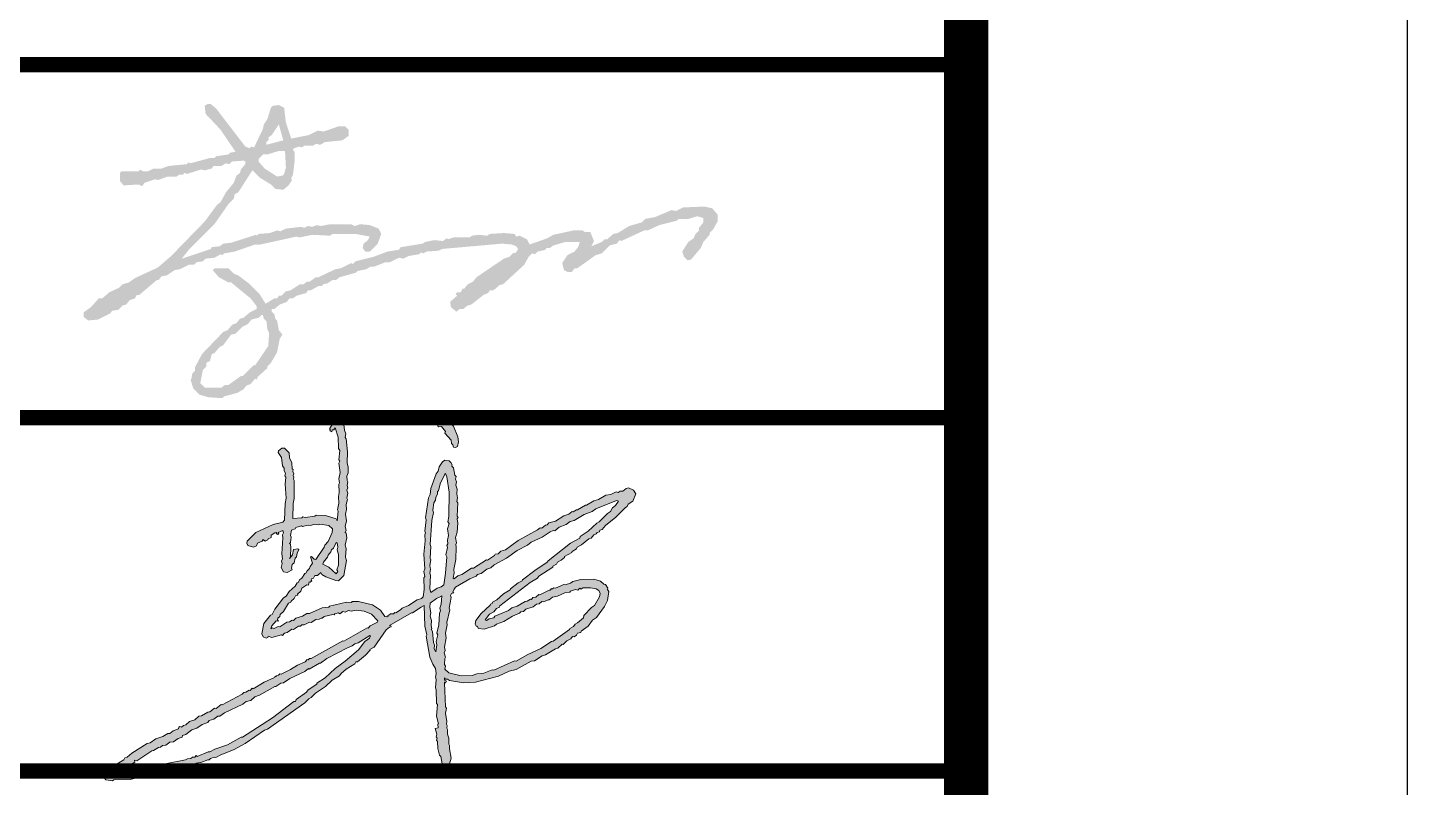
# Model space of a CAD drawing. Extents: x 1188826 to 1909461, y 608442 to 1651179.
# Drawn here: x 1319457 to 1321020, y 713150 to 714011 of the extents above; entities that cross this region are included whole.
import ezdxf

# ---------------------------------------------------------------- set-up
doc = ezdxf.new("R2010")
doc.units = 0
doc.header["$LTSCALE"] = 1000
doc.header["$MEASUREMENT"] = 0
doc.layers.add('图框', color=140, linetype='Continuous')
doc.layers.add('签名', color=7, linetype='Continuous', lineweight=18)

# ---------------------------------------------------------------- blocks, each defined once
blk = doc.blocks.new('tq123')
at = {"layer": '签名'}
h = blk.add_hatch(color=2, dxfattribs=at)
h.dxf.hatch_style = 1
h.paths.add_polyline_path([(-1585.3, 9818.7), (-1585.3, 9824.7), (-1579.3, 9830.7), (-1581.3, 9834.7), (-1573.3, 9840.7), (-1557.3, 9864.7), (-1547.3, 9828.7)], flags=16)
h.paths.add_polyline_path([(-1603.3, 9780.7), (-1603.3, 9786.7), (-1593.3, 9796.7), (-1583.3, 9796.7), (-1557.3, 9804.7), (-1543.3, 9804.7), (-1541.3, 9766.7), (-1545.3, 9752.7), (-1549.3, 9748.7), (-1561.3, 9746.7), (-1589.3, 9764.7)], flags=16)
h.paths.add_polyline_path([(-1735.3, 9278.7), (-1729.3, 9308.7), (-1721.3, 9316.7), (-1721.3, 9324.7), (-1713.3, 9328.7), (-1709.3, 9344.7), (-1703.3, 9346.7), (-1691.3, 9360.7), (-1683.3, 9364.7), (-1665.3, 9388.7), (-1655.3, 9390.7), (-1639.3, 9406.7), (-1627.3, 9412.7), (-1619.3, 9422.7), (-1603.3, 9426.7), (-1597.3, 9432.7), (-1593.3, 9432.7), (-1591.3, 9424.7), (-1585.3, 9418.7), (-1583.3, 9400.7), (-1579.3, 9392.7), (-1581.3, 9362.7), (-1611.3, 9318.7), (-1615.3, 9318.7), (-1639.3, 9294.7), (-1643.3, 9294.7), (-1671.3, 9274.7), (-1679.3, 9274.7), (-1687.3, 9268.7), (-1725.3, 9268.7)], flags=16)
h.paths.add_polyline_path([(-1755.3, 9288.7), (-1757.3, 9286.7), (-1751.3, 9266.7), (-1737.3, 9252.7), (-1717.3, 9246.7), (-1685.3, 9244.7), (-1681.3, 9248.7), (-1651.3, 9256.7), (-1637.3, 9264.7), (-1631.3, 9272.7), (-1621.3, 9276.7), (-1611.3, 9288.7), (-1607.3, 9286.7), (-1605.3, 9292.7), (-1583.3, 9312.7), (-1583.3, 9316.7), (-1575.3, 9324.7), (-1561.3, 9348.7), (-1555.3, 9378.7), (-1549.3, 9388.7), (-1557.3, 9398.7), (-1561.3, 9420.7), (-1565.3, 9424.7), (-1567.3, 9434.7), (-1573.3, 9440.7), (-1573.3, 9446.7), (-1567.3, 9446.7), (-1555.3, 9456.7), (-1539.3, 9462.7), (-1533.3, 9470.7), (-1525.3, 9470.7), (-1517.3, 9476.7), (-1495.3, 9482.7), (-1491.3, 9488.7), (-1485.3, 9488.7), (-1467.3, 9498.7), (-1459.3, 9498.7), (-1457.3, 9502.7), (-1447.3, 9504.7), (-1435.3, 9512.7), (-1427.3, 9512.7), (-1419.3, 9518.7), (-1383.3, 9528.7), (-1379.3, 9532.7), (-1359.3, 9536.7), (-1349.3, 9542.7), (-1341.3, 9542.7), (-1315.3, 9552.7), (-1305.3, 9552.7), (-1285.3, 9562.7), (-1275.3, 9560.7), (-1263.3, 9566.7), (-1239.3, 9570.7), (-1235.3, 9574.7), (-1229.3, 9572.7), (-1223.3, 9576.7), (-1195.3, 9578.7), (-1187.3, 9582.7), (-1051.3, 9594.7), (-1029.3, 9592.7), (-1019.3, 9588.7), (-1015.3, 9582.7), (-1019.3, 9574.7), (-1027.3, 9572.7), (-1035.3, 9564.7), (-1047.3, 9560.7), (-1109.3, 9518.7), (-1117.3, 9508.7), (-1129.3, 9502.7), (-1137.3, 9492.7), (-1141.3, 9492.7), (-1145.3, 9484.7), (-1153.3, 9484.7), (-1157.3, 9480.7), (-1153.3, 9476.7), (-1169.3, 9462.7), (-1167.3, 9450.7), (-1155.3, 9440.7), (-1147.3, 9446.7), (-1139.3, 9446.7), (-1129.3, 9454.7), (-1121.3, 9456.7), (-1093.3, 9478.7), (-1083.3, 9482.7), (-1079.3, 9488.7), (-1071.3, 9488.7), (-1057.3, 9500.7), (-1049.3, 9502.7), (-1001.3, 9546.7), (-991.3, 9564.7), (-983.3, 9572.7), (-977.3, 9570.7), (-971.3, 9576.7), (-953.3, 9580.7), (-951.3, 9584.7), (-943.3, 9584.7), (-935.3, 9590.7), (-907.3, 9598.7), (-875.3, 9598.7), (-879.3, 9586.7), (-887.3, 9576.7), (-903.3, 9568.7), (-915.3, 9550.7), (-911.3, 9534.7), (-903.3, 9530.7), (-893.3, 9530.7), (-887.3, 9538.7), (-881.3, 9538.7), (-839.3, 9568.7), (-825.3, 9572.7), (-807.3, 9590.7), (-791.3, 9594.7), (-785.3, 9602.7), (-781.3, 9600.7), (-729.3, 9624.7), (-721.3, 9624.7), (-695.3, 9636.7), (-655.3, 9646.7), (-651.3, 9650.7), (-629.3, 9650.7), (-609.3, 9656.7), (-595.3, 9652.7), (-595.3, 9642.7), (-605.3, 9630.7), (-605.3, 9624.7), (-613.3, 9616.7), (-617.3, 9606.7), (-629.3, 9598.7), (-643.3, 9576.7), (-639.3, 9564.7), (-631.3, 9556.7), (-623.3, 9558.7), (-601.3, 9584.7), (-595.3, 9598.7), (-581.3, 9614.7), (-581.3, 9618.7), (-573.3, 9626.7), (-563.3, 9644.7), (-563.3, 9660.7), (-575.3, 9674.7), (-593.3, 9678.7), (-641.3, 9676.7), (-657.3, 9668.7), (-667.3, 9670.7), (-705.3, 9654.7), (-727.3, 9650.7), (-735.3, 9642.7), (-763.3, 9634.7), (-789.3, 9618.7), (-799.3, 9616.7), (-813.3, 9604.7), (-819.3, 9604.7), (-825.3, 9598.7), (-849.3, 9588.7), (-843.3, 9600.7), (-851.3, 9620.7), (-863.3, 9620.7), (-869.3, 9624.7), (-889.3, 9624.7), (-935.3, 9614.7), (-949.3, 9606.7), (-989.3, 9592.7), (-995.3, 9604.7), (-1011.3, 9612.7), (-1019.3, 9610.7), (-1023.3, 9616.7), (-1047.3, 9618.7), (-1079.3, 9616.7), (-1085.3, 9612.7), (-1105.3, 9614.7), (-1119.3, 9612.7), (-1125.3, 9608.7), (-1161.3, 9608.7), (-1173.3, 9604.7), (-1177.3, 9606.7), (-1185.3, 9600.7), (-1205.3, 9602.7), (-1225.3, 9598.7), (-1231.3, 9594.7), (-1281.3, 9586.7), (-1285.3, 9580.7), (-1311.3, 9576.7), (-1343.3, 9564.7), (-1383.3, 9554.7), (-1389.3, 9548.7), (-1393.3, 9550.7), (-1417.3, 9538.7), (-1429.3, 9536.7), (-1467.3, 9518.7), (-1473.3, 9518.7), (-1487.3, 9508.7), (-1493.3, 9508.7), (-1501.3, 9502.7), (-1509.3, 9502.7), (-1531.3, 9488.7), (-1541.3, 9486.7), (-1551.3, 9476.7), (-1557.3, 9476.7), (-1561.3, 9470.7), (-1567.3, 9470.7), (-1587.3, 9458.7), (-1601.3, 9480.7), (-1625.3, 9504.7), (-1649.3, 9522.7), (-1659.3, 9526.7), (-1671.3, 9538.7), (-1703.3, 9538.7), (-1707.3, 9534.7), (-1693.3, 9518.7), (-1671.3, 9506.7), (-1665.3, 9506.7), (-1621.3, 9470.7), (-1607.3, 9452.7), (-1607.3, 9446.7), (-1623.3, 9438.7), (-1637.3, 9426.7), (-1645.3, 9424.7), (-1653.3, 9414.7), (-1663.3, 9410.7), (-1673.3, 9398.7), (-1683.3, 9394.7), (-1731.3, 9344.7), (-1747.3, 9314.7), (-1747.3, 9306.7), (-1753.3, 9300.7)])
h.paths.add_polyline_path([(-1997.3, 9440.7), (-1999.3, 9438.7), (-1999.3, 9428.7), (-1989.3, 9420.7), (-1967.3, 9422.7), (-1939.3, 9436.7), (-1935.3, 9442.7), (-1921.3, 9444.7), (-1911.3, 9454.7), (-1903.3, 9456.7), (-1895.3, 9466.7), (-1883.3, 9470.7), (-1879.3, 9478.7), (-1873.3, 9478.7), (-1833.3, 9512.7), (-1829.3, 9512.7), (-1823.3, 9520.7), (-1811.3, 9522.7), (-1793.3, 9534.7), (-1781.3, 9536.7), (-1761.3, 9546.7), (-1749.3, 9546.7), (-1743.3, 9552.7), (-1729.3, 9554.7), (-1723.3, 9560.7), (-1703.3, 9562.7), (-1689.3, 9570.7), (-1685.3, 9568.7), (-1681.3, 9572.7), (-1657.3, 9576.7), (-1611.3, 9592.7), (-1599.3, 9592.7), (-1517.3, 9610.7), (-1511.3, 9608.7), (-1481.3, 9614.7), (-1441.3, 9612.7), (-1435.3, 9616.7), (-1383.3, 9616.7), (-1351.3, 9610.7), (-1355.3, 9602.7), (-1365.3, 9594.7), (-1367.3, 9584.7), (-1361.3, 9576.7), (-1351.3, 9576.7), (-1333.3, 9594.7), (-1325.3, 9616.7), (-1331.3, 9628.7), (-1351.3, 9636.7), (-1373.3, 9638.7), (-1385.3, 9634.7), (-1393.3, 9638.7), (-1441.3, 9638.7), (-1461.3, 9634.7), (-1471.3, 9636.7), (-1481.3, 9632.7), (-1491.3, 9634.7), (-1499.3, 9630.7), (-1507.3, 9632.7), (-1541.3, 9628.7), (-1553.3, 9622.7), (-1561.3, 9624.7), (-1577.3, 9618.7), (-1603.3, 9616.7), (-1607.3, 9612.7), (-1609.3, 9614.7), (-1665.3, 9596.7), (-1683.3, 9594.7), (-1691.3, 9588.7), (-1709.3, 9586.7), (-1711.3, 9582.7), (-1777.3, 9560.7), (-1761.3, 9580.7), (-1703.3, 9638.7), (-1671.3, 9684.7), (-1659.3, 9696.7), (-1657.3, 9706.7), (-1649.3, 9710.7), (-1617.3, 9760.7), (-1601.3, 9744.7), (-1575.3, 9728.7), (-1565.3, 9718.7), (-1547.3, 9716.7), (-1535.3, 9726.7), (-1527.3, 9738.7), (-1529.3, 9742.7), (-1525.3, 9750.7), (-1521.3, 9782.7), (-1521.3, 9802.7), (-1525.3, 9806.7), (-1523.3, 9810.7), (-1511.3, 9814.7), (-1505.3, 9812.7), (-1499.3, 9816.7), (-1479.3, 9816.7), (-1473.3, 9820.7), (-1463.3, 9818.7), (-1453.3, 9824.7), (-1413.3, 9828.7), (-1399.3, 9838.7), (-1399.3, 9852.7), (-1407.3, 9860.7), (-1421.3, 9860.7), (-1455.3, 9848.7), (-1469.3, 9850.7), (-1489.3, 9840.7), (-1529.3, 9832.7), (-1541.3, 9868.7), (-1545.3, 9902.7), (-1557.3, 9908.7), (-1571.3, 9906.7), (-1575.3, 9902.7), (-1583.3, 9876.7), (-1591.3, 9864.7), (-1593.3, 9854.7), (-1613.3, 9812.7), (-1619.3, 9814.7), (-1623.3, 9810.7), (-1633.3, 9814.7), (-1699.3, 9900.7), (-1711.3, 9910.7), (-1719.3, 9910.7), (-1725.3, 9906.7), (-1723.3, 9888.7), (-1689.3, 9852.7), (-1655.3, 9802.7), (-1667.3, 9800.7), (-1671.3, 9796.7), (-1699.3, 9792.7), (-1703.3, 9788.7), (-1713.3, 9788.7), (-1757.3, 9776.7), (-1763.3, 9778.7), (-1765.3, 9774.7), (-1807.3, 9770.7), (-1823.3, 9764.7), (-1841.3, 9764.7), (-1853.3, 9758.7), (-1865.3, 9758.7), (-1871.3, 9762.7), (-1875.3, 9758.7), (-1913.3, 9758.7), (-1917.3, 9754.7), (-1917.3, 9736.7), (-1909.3, 9726.7), (-1875.3, 9728.7), (-1867.3, 9724.7), (-1861.3, 9732.7), (-1837.3, 9740.7), (-1831.3, 9738.7), (-1809.3, 9746.7), (-1789.3, 9746.7), (-1783.3, 9750.7), (-1775.3, 9750.7), (-1771.3, 9754.7), (-1765.3, 9752.7), (-1733.3, 9762.7), (-1725.3, 9760.7), (-1709.3, 9764.7), (-1705.3, 9770.7), (-1687.3, 9770.7), (-1677.3, 9776.7), (-1669.3, 9774.7), (-1663.3, 9780.7), (-1637.3, 9782.7), (-1633.3, 9780.7), (-1633.3, 9774.7), (-1643.3, 9762.7), (-1645.3, 9754.7), (-1653.3, 9748.7), (-1659.3, 9732.7), (-1677.3, 9710.7), (-1689.3, 9688.7), (-1697.3, 9682.7), (-1725.3, 9644.7), (-1801.3, 9566.7), (-1831.3, 9540.7), (-1883.3, 9516.7), (-1897.3, 9506.7), (-1911.3, 9502.7), (-1919.3, 9494.7), (-1941.3, 9484.7), (-1957.3, 9470.7), (-1965.3, 9470.7), (-1983.3, 9450.7)])
h = blk.add_hatch(color=2, dxfattribs=at)
h.paths.add_polyline_path([(-1407.1, 8940.2), (-1404.7, 8945.8), (-1406.8, 8953.6), (-1404.1, 8966.5), (-1405.9, 8981.6), (-1403.8, 8992.1), (-1405.1, 9003.5), (-1401.5, 9015), (-1403.4, 9017.8), (-1401, 9029.6), (-1403.3, 9036.2), (-1400.9, 9041.8), (-1402.3, 9047), (-1400.6, 9055.2), (-1402.5, 9058), (-1402.9, 9067.9), (-1400.1, 9075.9), (-1400, 9088.1), (-1402.8, 9098.5), (-1401.5, 9122.8), (-1405.1, 9152.9), (-1407, 9155.7), (-1405.3, 9164), (-1408.5, 9172), (-1410.8, 9190.8), (-1413.6, 9195.1), (-1419.5, 9196.3), (-1420.4, 9197.7), (-1425.1, 9198.6), (-1429.6, 9194.7), (-1430.8, 9188.8), (-1434.8, 9187.2), (-1442.2, 9175.2), (-1440.3, 9172.4), (-1442, 9170.3), (-1437.5, 9168.1), (-1436.5, 9172.8), (-1432.8, 9173.3), (-1429.5, 9177.5), (-1422.7, 9156.5), (-1421.9, 9130.6), (-1419.1, 9126.4), (-1421.1, 9104.7), (-1419.2, 9101.9), (-1421.4, 9097.4), (-1418.4, 9076), (-1421.3, 9061.9), (-1419.5, 9052.9), (-1421.4, 9049.7), (-1420.3, 9031.1), (-1422.2, 9021.7), (-1421.6, 9006.8), (-1424.7, 8991.5), (-1422.8, 8988.7), (-1424.8, 8967.1), (-1427.6, 8971.3), (-1451.8, 8978.7), (-1472.6, 8979.3), (-1475.4, 8977.4), (-1498, 8974.7), (-1502.7, 8975.7), (-1505.5, 8973.8), (-1525.5, 8971.8), (-1524.7, 9005.9), (-1522.3, 9017.7), (-1522.5, 9058.2), (-1524.4, 9061), (-1523.4, 9065.7), (-1525.1, 9069.7), (-1523.2, 9073), (-1525.7, 9078.4), (-1524.8, 9083.1), (-1526.9, 9084.8), (-1527.7, 9098.4), (-1532.9, 9109.3), (-1534.2, 9120.6), (-1544.3, 9131.2), (-1550.4, 9131.2), (-1557.7, 9125.4), (-1558.5, 9121.9), (-1551, 9110.5), (-1548.7, 9091.7), (-1545, 9086), (-1545, 9079.9), (-1542.5, 9074.5), (-1543.7, 9068.6), (-1541.8, 9065.8), (-1542.6, 9050), (-1540.6, 9017.8), (-1543, 9006), (-1544.6, 8968.4), (-1547.9, 8964.1), (-1569.8, 8958.8), (-1609.2, 8940), (-1629.1, 8920.8), (-1630.1, 8916.1), (-1627.5, 8910.6), (-1614.8, 8906.8), (-1608, 8910.3), (-1605.6, 8915.9), (-1594.7, 8921.1), (-1592.8, 8924.4), (-1588.6, 8921), (-1582, 8923.4), (-1581.5, 8925.7), (-1574.7, 8929.2), (-1574.9, 8934.1), (-1566.4, 8939.8), (-1561.5, 8940), (-1563.1, 8937.9), (-1559.8, 8936), (-1557, 8937.8), (-1558.9, 8940.7), (-1548.3, 8944.6), (-1546.9, 8939.4), (-1549, 8935), (-1547.9, 8928.6), (-1550.4, 8892.4), (-1549, 8881.1), (-1551.4, 8875.4), (-1550, 8870.2), (-1552, 8860.8), (-1546.6, 8851.2), (-1538.4, 8849.5), (-1527.3, 8855.8), (-1528.9, 8859.8), (-1527.2, 8868), (-1522.7, 8872), (-1520.6, 8882.6), (-1517.5, 8885.6), (-1515.8, 8893.9), (-1511.8, 8901.6), (-1513.9, 8903.3), (-1524, 8901.7), (-1526.4, 8889.9), (-1533, 8881.5), (-1530.9, 8885.9), (-1530.3, 8906.6), (-1531.2, 8914.2), (-1533.3, 8915.8), (-1530.5, 8917.7), (-1529.3, 8929.7), (-1530.9, 8933.7), (-1528.5, 8945.5), (-1520.5, 8948.7), (-1518.6, 8952), (-1505.6, 8955.5), (-1503.5, 8953.8), (-1490.5, 8957.3), (-1484.7, 8956.1), (-1479.2, 8958.6), (-1467.2, 8957.4), (-1464.4, 8959.3), (-1444.2, 8956.3), (-1436, 8948.5), (-1436.5, 8940.1), (-1445.5, 8919.9), (-1453.3, 8911.7), (-1454.3, 8907), (-1473.5, 8879.1), (-1477, 8879.8), (-1483.1, 8885.9), (-1485.7, 8885.2), (-1481.3, 8870.9), (-1486.5, 8863.3), (-1487.5, 8858.6), (-1493.4, 8853.7), (-1495.8, 8848.1), (-1498.4, 8847.4), (-1505.5, 8836.6), (-1509.7, 8833.8), (-1513.5, 8827.2), (-1516.1, 8826.5), (-1520.2, 8818.8), (-1533.6, 8806.9), (-1540.8, 8796.1), (-1546.4, 8792.3), (-1566.3, 8767), (-1572.5, 8754.8), (-1576.5, 8753.2), (-1591.4, 8734.2), (-1596.2, 8710.7), (-1592.7, 8703.8), (-1585.9, 8701.2), (-1581.9, 8702.8), (-1581.4, 8705.2), (-1573.5, 8702.3), (-1551.3, 8708.8), (-1549.2, 8707.2), (-1544.5, 8712.3), (-1538.1, 8713.5), (-1527.9, 8721.2), (-1524.4, 8720.4), (-1513.1, 8727.9), (-1508.1, 8728.1), (-1505.1, 8731.2), (-1500.1, 8731.4), (-1487.9, 8737.4), (-1484.3, 8736.7), (-1473.2, 8743), (-1465.7, 8743.9), (-1461.4, 8746.7), (-1459.1, 8746.3), (-1454.6, 8750.2), (-1435.3, 8754.8), (-1431.8, 8754.1), (-1430.1, 8756.2), (-1422.3, 8758.3), (-1419, 8756.4), (-1412, 8761.1), (-1407.3, 8760.1), (-1399.2, 8763.4), (-1393.4, 8762.2), (-1381.8, 8764.7), (-1363.9, 8762.3), (-1347, 8755.1), (-1333, 8740), (-1333.5, 8737.6), (-1350, 8728.8), (-1354.7, 8723.6), (-1357.1, 8724.1), (-1409.7, 8694.5), (-1412, 8695), (-1484, 8654.6), (-1487.5, 8655.3), (-1490.6, 8652.3), (-1493, 8652.7), (-1497.7, 8647.6), (-1515.2, 8640.1), (-1530.7, 8629.9), (-1552.4, 8619.6), (-1554.8, 8620.1), (-1557.9, 8617.1), (-1563, 8615.7), (-1563.5, 8613.3), (-1565.6, 8615), (-1567.5, 8611.7), (-1590.4, 8601.7), (-1615.7, 8586), (-1617.8, 8587.7), (-1622.5, 8582.5), (-1624.9, 8583), (-1631.9, 8578.4), (-1636.9, 8578.1), (-1640.2, 8573.9), (-1685.5, 8550.1), (-1687.9, 8550.6), (-1699.4, 8542), (-1703, 8542.7), (-1713.4, 8533.8), (-1718.3, 8533.6), (-1732.2, 8525.4), (-1738.6, 8524.3), (-1747.6, 8516.3), (-1759.4, 8512.6), (-1768.3, 8504.6), (-1773.5, 8503.3), (-1778, 8499.3), (-1781.3, 8501.2), (-1784.1, 8499.3), (-1784.9, 8495.8), (-1796.9, 8490.9), (-1804.2, 8485.1), (-1809.1, 8484.8), (-1820.2, 8478.5), (-1836, 8473.2), (-1849, 8463.6), (-1855.4, 8462.5), (-1890.6, 8440.3), (-1901, 8431.4), (-1906.1, 8430), (-1908.3, 8425.6), (-1923.6, 8416.4), (-1927.4, 8416), (-1931.2, 8409.4), (-1933.5, 8409.9), (-1937.3, 8403.3), (-1951.7, 8392.8), (-1953.4, 8384.6), (-1949.5, 8380.1), (-1933.9, 8378.1), (-1931.1, 8380), (-1894.1, 8381), (-1870.8, 8387.2), (-1856, 8387.9), (-1841.4, 8393.5), (-1836.7, 8392.5), (-1805.8, 8399.6), (-1794.7, 8399.8), (-1786.5, 8404.2), (-1766, 8408.6), (-1744.5, 8417.7), (-1734.4, 8419.3), (-1718.4, 8425.8), (-1714.8, 8425.1), (-1711.8, 8428.1), (-1703.7, 8431.4), (-1700.2, 8430.7), (-1689.1, 8437), (-1659.9, 8448.1), (-1633.7, 8462.3), (-1589.5, 8492.5), (-1582.9, 8494.8), (-1498.4, 8554.6), (-1489.2, 8563.8), (-1483.7, 8566.3), (-1474.3, 8576.6), (-1451.6, 8591.6), (-1436.5, 8605.6), (-1419.7, 8615.7), (-1416.2, 8621.1), (-1404.4, 8630.9), (-1384.8, 8642.8), (-1382.6, 8647.3), (-1378.9, 8647.7), (-1361.1, 8662.5), (-1350.3, 8673.7), (-1351.2, 8675.1), (-1341.5, 8680.5), (-1313.8, 8720.1), (-1306.5, 8726), (-1302.7, 8726.4), (-1303.4, 8729), (-1306.9, 8729.7), (-1256.9, 8758.7), (-1254.5, 8758.2), (-1234.7, 8771.3), (-1227.9, 8774.8), (-1226.4, 8727.9), (-1221.8, 8708.6), (-1223.7, 8705.3), (-1215, 8658.2), (-1208.5, 8642.2), (-1202, 8632.3), (-1200.6, 8621), (-1202.3, 8612.7), (-1200.9, 8607.6), (-1202.4, 8588.3), (-1200.8, 8584.3), (-1199.7, 8553.4), (-1197.9, 8550.6), (-1199.7, 8524), (-1195.7, 8507.3), (-1197.2, 8506.3), (-1196.5, 8497.6), (-1202.8, 8496.5), (-1199.4, 8483.5), (-1200.6, 8477.6), (-1198.7, 8474.8), (-1199.7, 8470.1), (-1197.8, 8467.3), (-1197.4, 8451.3), (-1193.3, 8435.7), (-1190.2, 8432.6), (-1187.5, 8416.2), (-1177.9, 8409.3), (-1170.3, 8416.3), (-1166.5, 8429), (-1170.6, 8450.7), (-1170.3, 8458), (-1172.2, 8460.8), (-1171.9, 8474.2), (-1174.9, 8483.4), (-1175.1, 8494.5), (-1177, 8497.3), (-1175.8, 8503.2), (-1177.6, 8506), (-1176.4, 8511.9), (-1179.9, 8531), (-1177.4, 8542.7), (-1179.3, 8545.6), (-1181.6, 8599.9), (-1181.2, 8602.3), (-1179.3, 8599.4), (-1177.1, 8603.9), (-1181.6, 8606), (-1181.8, 8611), (-1179.9, 8608.2), (-1175, 8608.4), (-1170.8, 8605.1), (-1138.8, 8599.7), (-1111.5, 8601.5), (-1059.7, 8615.3), (-1035.4, 8626.3), (-1019.8, 8630.4), (-985.4, 8649.1), (-977.8, 8650), (-960.8, 8661.2), (-953, 8663.3), (-930.6, 8677.1), (-925.4, 8678.5), (-915, 8687.4), (-912.7, 8686.9), (-904.9, 8695.1), (-895.4, 8699.3), (-891.9, 8704.7), (-888.4, 8703.9), (-882.7, 8707.7), (-880.6, 8712.1), (-872.8, 8714.2), (-872.3, 8716.6), (-856.5, 8728), (-846.3, 8741.9), (-837.8, 8747.5), (-819.1, 8773), (-812.7, 8786.4), (-809.7, 8806.6), (-812.5, 8810.9), (-811.8, 8814.4), (-817.4, 8822.9), (-820.9, 8823.6), (-828.2, 8830), (-843.2, 8834.3), (-872.7, 8834.2), (-890.8, 8829.4), (-896.5, 8825.6), (-908.3, 8821.9), (-911.8, 8822.7), (-930.7, 8814.3), (-934.2, 8815), (-938.4, 8812.2), (-939.4, 8813.6), (-942.7, 8809.4), (-945, 8809.9), (-965.6, 8799.4), (-967.9, 8799.9), (-975.2, 8794), (-981.6, 8792.9), (-984.9, 8788.7), (-987.3, 8789.1), (-994.3, 8784.5), (-999.3, 8784.3), (-1017.5, 8773.3), (-1029.2, 8769.6), (-1036.6, 8763.7), (-1067.5, 8750.5), (-1070.5, 8747.4), (-1080.9, 8744.6), (-1086.6, 8740.9), (-1089.9, 8742.8), (-1079.9, 8755.5), (-1070.2, 8760.8), (-1063.8, 8768.1), (-1057, 8771.6), (-1056.5, 8773.9), (-988, 8827.3), (-971.3, 8837.3), (-967.9, 8841.5), (-936.8, 8862.1), (-936.3, 8864.4), (-928, 8868.9), (-925.9, 8873.3), (-917.6, 8877.8), (-910.3, 8883.6), (-909.8, 8886), (-893.3, 8894.8), (-892.8, 8897.2), (-882.9, 8903.7), (-881, 8907), (-871.3, 8912.4), (-855, 8926.2), (-849.9, 8927.6), (-843.5, 8934.8), (-838, 8937.4), (-836.1, 8940.7), (-831, 8942.1), (-830.2, 8945.6), (-825, 8947), (-817, 8956.3), (-793.6, 8974.8), (-771.8, 8997.3), (-767.8, 8998.9), (-765.5, 9004.6), (-755.5, 9011.1), (-748.4, 9028), (-754, 9036.5), (-765.3, 9041.3), (-770.5, 9039.9), (-777.8, 9034), (-783.9, 9034.1), (-788.2, 9031.3), (-792.9, 9032.2), (-805.1, 9026.2), (-816.4, 9024.8), (-833.2, 9014.8), (-843.6, 9012), (-860.3, 9002), (-862.7, 9002.5), (-880.8, 8991.5), (-883.2, 8992), (-890.3, 8987.3), (-892.6, 8987.8), (-900, 8981.9), (-911.7, 8978.2), (-930.2, 8966.1), (-945.7, 8961.9), (-949, 8957.7), (-952.8, 8957.2), (-961.5, 8950.5), (-965.1, 8951.2), (-971, 8946.3), (-1015.1, 8922.2), (-1043.9, 8901.2), (-1054.3, 8898.4), (-1060.4, 8892.3), (-1066.8, 8891.2), (-1068.7, 8887.9), (-1084.3, 8877.6), (-1086.6, 8878.1), (-1116.1, 8859.7), (-1121.1, 8859.4), (-1142.3, 8845.4), (-1151.5, 8842.4), (-1160.2, 8835.6), (-1162.4, 8837.3), (-1159.9, 8849), (-1160.8, 8856.6), (-1156.3, 8878.9), (-1155.2, 8908.1), (-1156.6, 8913.3), (-1154.7, 8916.6), (-1157, 8929.3), (-1153.4, 8940.8), (-1151.6, 8961.3), (-1153.2, 8971.4), (-1151.3, 8974.7), (-1153.2, 8977.5), (-1151.9, 9007.9), (-1153.7, 9010.7), (-1152.1, 9018.9), (-1153.9, 9027.9), (-1152.9, 9038.7), (-1155.9, 9047.9), (-1154.5, 9054.9), (-1156.8, 9061.5), (-1155.6, 9067.4), (-1158.6, 9070.5), (-1161.4, 9087), (-1165.6, 9090.3), (-1164.9, 9093.8), (-1167.4, 9099.3), (-1171.7, 9102.6), (-1181.1, 9104.5), (-1186.7, 9100.8), (-1194.1, 9088.8), (-1196, 9079.4), (-1201, 9073.1), (-1212.7, 9039.9), (-1214.1, 9026.8), (-1218.2, 9019), (-1225, 8973.9), (-1223.6, 8968.7), (-1226.3, 8943.5), (-1224.7, 8939.5), (-1226.8, 8935), (-1226, 8921.4), (-1228.5, 8891.3), (-1226.7, 8857.8), (-1229.1, 8852.2), (-1226.6, 8840.7), (-1228.5, 8837.4), (-1227.7, 8811.5), (-1229.9, 8794.8), (-1234.4, 8790.8), (-1243.6, 8787.8), (-1263.4, 8774.7), (-1278, 8769.1), (-1281.3, 8764.9), (-1292.4, 8758.6), (-1294.8, 8759.1), (-1297.8, 8756.1), (-1304, 8756.1), (-1308.2, 8753.3), (-1308.7, 8750.9), (-1311, 8751.4), (-1312.7, 8749.3), (-1317.4, 8750.3), (-1326.7, 8764.4), (-1345, 8776.8), (-1376.5, 8784.4), (-1391.4, 8783.8), (-1393, 8781.7), (-1403.8, 8782.7), (-1442.5, 8773.5), (-1444.1, 8771.4), (-1459.2, 8769.5), (-1487.5, 8757), (-1493.6, 8757), (-1503.6, 8750.5), (-1519.1, 8746.3), (-1523.8, 8741.2), (-1527.4, 8741.9), (-1533, 8738.1), (-1539.4, 8737), (-1555, 8726.7), (-1558.5, 8727.4), (-1567.9, 8723.2), (-1572.6, 8724.2), (-1575.5, 8722.3), (-1572.8, 8729.2), (-1563.1, 8740.6), (-1558.4, 8739.7), (-1560.3, 8742.5), (-1559.6, 8746), (-1555.1, 8750), (-1554.1, 8754.7), (-1546.6, 8761.7), (-1535.4, 8780.3), (-1530, 8782.8), (-1529.5, 8785.2), (-1522.2, 8791), (-1519.8, 8796.7), (-1514.6, 8798.1), (-1515.3, 8800.7), (-1507.7, 8807.7), (-1505.1, 8814.5), (-1493.8, 8822), (-1490.3, 8821.2), (-1488.8, 8828.3), (-1486.5, 8827.8), (-1482.2, 8830.6), (-1484.3, 8832.3), (-1483.6, 8835.8), (-1478.4, 8837.2), (-1476, 8842.8), (-1469.9, 8842.8), (-1462.4, 8849.8), (-1459.6, 8845.6), (-1450.9, 8840.1), (-1428.1, 8831.8), (-1422.2, 8830.6), (-1409.9, 8842.7), (-1404.1, 8877.1), (-1406.2, 8884.8), (-1404.7, 8904.1), (-1406.7, 8911.9), (-1403.4, 8928.4), (-1405, 8938.5)])
h.paths.add_polyline_path([(-1425.3, 8916.9), (-1423.7, 8906.8), (-1424.9, 8900.9), (-1422.1, 8890.6), (-1422.3, 8866.1), (-1425.6, 8855.8), (-1424, 8851.7), (-1427.5, 8846.4), (-1443.9, 8862), (-1457.3, 8868.4), (-1456.4, 8873.1), (-1446.7, 8884.6), (-1445.7, 8889.3), (-1439.3, 8896.5), (-1438.3, 8901.2), (-1433.8, 8905.2), (-1427.7, 8917.4)], flags=16)
h.paths.add_polyline_path([(-1210.4, 8967.2), (-1206.6, 8986), (-1208, 8991.2), (-1205.8, 9007.9), (-1202.2, 9013.3), (-1201.9, 9020.6), (-1198.1, 9027.2), (-1198.1, 9033.3), (-1195.3, 9035.1), (-1192.1, 9050.4), (-1180.5, 9074.6), (-1176.5, 9066.8), (-1171.5, 9031.5), (-1171.8, 8976.4), (-1174.2, 8964.7), (-1171.4, 8960.4), (-1175, 8948.9), (-1173.2, 8933.8), (-1175.4, 8923.3), (-1174.7, 8914.5), (-1176.6, 8911.3), (-1175.2, 8906.1), (-1178.6, 8889.6), (-1176.9, 8885.6), (-1179.7, 8848.2), (-1183.8, 8822.1), (-1189.8, 8817.2), (-1198.9, 8814.2), (-1213.1, 8804.8), (-1215.2, 8812.6), (-1213.6, 8844.1), (-1215.3, 8848.1), (-1213.6, 8856.4), (-1215.4, 8865.3), (-1212.8, 8878.3), (-1214.4, 8882.3), (-1212.6, 8908.8), (-1214.2, 8912.9)], flags=16)
h.paths.add_polyline_path([(-1350.8, 8706.9), (-1349.6, 8706.6), (-1352, 8701), (-1362.2, 8693.3), (-1377.1, 8674.3), (-1406.9, 8648.6), (-1429.8, 8632.4), (-1452.5, 8611.4), (-1470.9, 8599.2), (-1471.4, 8596.9), (-1491.2, 8583.8), (-1494.7, 8578.4), (-1517.7, 8562.3), (-1519.8, 8557.8), (-1523.6, 8557.3), (-1571.5, 8520.6), (-1639.3, 8477), (-1643, 8476.5), (-1673.5, 8459.5), (-1702.5, 8449.5), (-1713.6, 8443.2), (-1717.1, 8443.9), (-1742.6, 8433.2), (-1744.7, 8434.9), (-1747.7, 8431.8), (-1752.7, 8431.6), (-1756.9, 8428.8), (-1764.5, 8427.9), (-1768.7, 8425.1), (-1814.7, 8416.2), (-1836.8, 8409.7), (-1840.3, 8410.4), (-1849.5, 8407.4), (-1850.5, 8408.8), (-1856.1, 8405.1), (-1865.8, 8405.8), (-1873.6, 8403.7), (-1876.6, 8400.7), (-1881.3, 8401.7), (-1895.5, 8398.4), (-1910.1, 8399), (-1908.9, 8404.8), (-1883.6, 8420.5), (-1884, 8424.3), (-1879.3, 8423.3), (-1845.3, 8445.7), (-1841.6, 8446.2), (-1830.2, 8453.6), (-1825.3, 8453.9), (-1820.8, 8457.8), (-1813.3, 8458.7), (-1804.5, 8465.5), (-1795.8, 8466.2), (-1785.7, 8473.9), (-1776.5, 8476.9), (-1775.7, 8480.4), (-1768, 8482.5), (-1754.7, 8493.3), (-1743, 8497), (-1731.4, 8505.6), (-1718.2, 8510.3), (-1714.9, 8514.5), (-1704.5, 8517.3), (-1695.8, 8524.1), (-1690.8, 8524.3), (-1680.7, 8532), (-1638.7, 8551.6), (-1631.3, 8557.4), (-1621, 8560.2), (-1612, 8568.1), (-1601.4, 8572.1), (-1566.7, 8591.9), (-1564.3, 8591.4), (-1553, 8598.9), (-1546.6, 8600.1), (-1532.5, 8609.4), (-1498.5, 8625.7), (-1489.8, 8632.5), (-1488.8, 8631.1), (-1465.2, 8644.6), (-1462.9, 8644.1), (-1448.5, 8654.7), (-1401.8, 8679.4), (-1391.2, 8683.3), (-1385.2, 8688.2), (-1377.5, 8690.3)], flags=16)
h.paths.add_polyline_path([(-1214.4, 8780.6), (-1200, 8791.1), (-1189.1, 8796.2), (-1187.7, 8797.2), (-1189.2, 8777.9), (-1192.3, 8768.7), (-1191, 8763.5), (-1193.6, 8756.7), (-1195.1, 8731.3), (-1199, 8712.5), (-1197.3, 8708.5), (-1200.5, 8693.2), (-1199.6, 8685.7), (-1201.5, 8670.2), (-1205, 8677), (-1204.5, 8685.5), (-1207.1, 8690.9), (-1209.3, 8715.9), (-1211.9, 8721.3), (-1210.5, 8722.2), (-1212.5, 8730), (-1211.5, 8740.8), (-1214.3, 8751.2), (-1212.9, 8758.2), (-1215.2, 8770.9)], flags=16)
h.paths.add_polyline_path([(-1165.8, 8802.5), (-1160.6, 8803.9), (-1162.7, 8805.5), (-1160.1, 8812.3), (-1156.8, 8816.6), (-1124.7, 8835.7), (-1110.1, 8841.3), (-1106.8, 8845.5), (-1099, 8847.6), (-1086, 8857.2), (-1076.8, 8860.2), (-1069.2, 8867.2), (-1041.6, 8882.4), (-1017.3, 8899.4), (-994, 8911.8), (-985.2, 8918.6), (-960.9, 8929.5), (-942.5, 8941.7), (-935.7, 8945.2), (-932.1, 8944.4), (-922, 8952.1), (-905.9, 8958.7), (-897.2, 8965.4), (-888.3, 8967.3), (-865.8, 8981.1), (-847.2, 8988.3), (-838.7, 8993.9), (-792, 9012.5), (-787.3, 9011.5), (-794.2, 9001.9), (-801.5, 8996), (-805.5, 8988.3), (-812.6, 8983.6), (-831.3, 8964.2), (-836.7, 8961.6), (-856.4, 8943.6), (-874.8, 8931.4), (-875.5, 8927.9), (-896.3, 8916.2), (-947.3, 8876.5), (-949.2, 8873.2), (-977.5, 8854.5), (-1005.2, 8833.2), (-1005.6, 8830.9), (-1015.1, 8826.7), (-1032.6, 8813.1), (-1033, 8810.8), (-1048.4, 8801.7), (-1063.5, 8787.6), (-1073.2, 8782.3), (-1073.7, 8779.9), (-1077.7, 8778.3), (-1078.2, 8775.9), (-1099.2, 8757), (-1111, 8741), (-1112.7, 8732.8), (-1109.9, 8728.5), (-1107.6, 8728.1), (-1105, 8722.6), (-1091.8, 8721.2), (-1068.3, 8728.6), (-1063.8, 8732.6), (-1047.8, 8739.1), (-1028.2, 8751), (-1012.1, 8757.5), (-1009.1, 8760.5), (-1002.7, 8761.7), (-998, 8766.8), (-981, 8771.9), (-973.7, 8777.8), (-967.3, 8778.9), (-961.4, 8783.8), (-957.9, 8783.1), (-947, 8788.2), (-944.7, 8787.8), (-937.3, 8793.6), (-925.8, 8796.1), (-909.5, 8803.8), (-898.2, 8805.2), (-896.6, 8807.3), (-884.8, 8811), (-880.1, 8810), (-875.6, 8814), (-872.3, 8812.1), (-868.1, 8814.9), (-850.9, 8815.1), (-837.9, 8812.4), (-832.5, 8808.9), (-829, 8802), (-830.5, 8795), (-841.9, 8775.2), (-849, 8770.6), (-866.2, 8752.1), (-867.2, 8747.4), (-880.7, 8735.4), (-886.1, 8732.9), (-889.7, 8727.5), (-897.9, 8723), (-898.4, 8720.7), (-935.7, 8694), (-939.5, 8693.6), (-963.6, 8677.7), (-994.7, 8663.3), (-1019.7, 8648.8), (-1023.2, 8649.5), (-1070.4, 8628.6), (-1073.9, 8629.3), (-1092.6, 8622.1), (-1108.8, 8620.5), (-1119.4, 8616.6), (-1144.1, 8615.5), (-1172.1, 8622.5), (-1181.5, 8630.5), (-1180, 8637.6), (-1181.7, 8641.6), (-1181.4, 8655), (-1179.5, 8658.3), (-1182.5, 8667.5), (-1180.1, 8673.1), (-1182.2, 8680.9), (-1177.8, 8702), (-1179.4, 8712.2), (-1175.6, 8731), (-1177, 8736.2), (-1169.8, 8765.3), (-1171.4, 8769.3), (-1166.6, 8792.8), (-1168, 8798)], flags=16)
blk.add_hatch(color=2, dxfattribs=at).paths.add_polyline_path([(-1184.4, 9195.8), (-1188.6, 9193), (-1189.4, 9189.5), (-1196, 9187.2), (-1197.2, 9181.3), (-1195, 9179.6), (-1188.7, 9180.8), (-1180, 9169.2), (-1180.8, 9165.7), (-1167, 9149.4), (-1166, 9141.8), (-1163, 9138.8), (-1161.6, 9133.6), (-1156.9, 9132.6), (-1152.7, 9135.4), (-1150.5, 9146), (-1151.9, 9157.3), (-1161.6, 9181.4), (-1172.6, 9193.4)])
at = {"layer": '图框', "const_width": 35}
for points in [[(-6995.1, 10000.3), (4.9, 10000.3)], [(-6995.1, 9200.3), (4.9, 9200.3)], [(-6995.1, 8400.3), (4.9, 8400.3)]]:
    blk.add_lwpolyline(points, dxfattribs=at)
at = {"layer": '签名', "color": 2, "elevation": 12019200}
for points in [[(-1419.5, 9196.3), (-1420.4, 9197.7), (-1425.1, 9198.6), (-1429.6, 9194.7), (-1430.8, 9188.8), (-1434.8, 9187.2), (-1442.2, 9175.2), (-1440.3, 9172.4), (-1442, 9170.3), (-1437.5, 9168.1), (-1436.5, 9172.8), (-1432.8, 9173.3), (-1429.5, 9177.5), (-1422.7, 9156.5), (-1421.9, 9130.6), (-1419.1, 9126.4), (-1421.1, 9104.7), (-1419.2, 9101.9), (-1421.4, 9097.4), (-1418.4, 9076), (-1421.3, 9061.9), (-1419.5, 9052.9), (-1421.4, 9049.7), (-1420.3, 9031.1), (-1422.2, 9021.7), (-1421.6, 9006.8), (-1424.7, 8991.5), (-1422.8, 8988.7), (-1424.8, 8967.1), (-1427.6, 8971.3), (-1451.8, 8978.7), (-1472.6, 8979.3), (-1475.4, 8977.4), (-1498, 8974.7), (-1502.7, 8975.7), (-1505.5, 8973.8), (-1525.5, 8971.8), (-1524.7, 9005.9), (-1522.3, 9017.7), (-1522.5, 9058.2), (-1524.4, 9061), (-1523.4, 9065.7), (-1525.1, 9069.7), (-1523.2, 9073), (-1525.7, 9078.4), (-1524.8, 9083.1), (-1526.9, 9084.8), (-1527.7, 9098.4), (-1532.9, 9109.3), (-1534.2, 9120.6), (-1544.3, 9131.2), (-1550.4, 9131.2), (-1557.7, 9125.4), (-1558.5, 9121.9), (-1551, 9110.5), (-1548.7, 9091.7), (-1545, 9086), (-1545, 9079.9), (-1542.5, 9074.5), (-1543.7, 9068.6), (-1541.8, 9065.8), (-1542.6, 9050), (-1540.6, 9017.8), (-1543, 9006), (-1544.6, 8968.4), (-1547.9, 8964.1), (-1569.8, 8958.8), (-1609.2, 8940), (-1629.1, 8920.8), (-1630.1, 8916.1), (-1627.5, 8910.6), (-1614.8, 8906.8), (-1608, 8910.3), (-1605.6, 8915.9), (-1594.7, 8921.1), (-1592.8, 8924.4), (-1588.6, 8921), (-1582, 8923.4), (-1581.5, 8925.7), (-1574.7, 8929.2), (-1574.9, 8934.1), (-1566.4, 8939.8), (-1561.5, 8940), (-1563.1, 8937.9), (-1559.8, 8936), (-1557, 8937.8), (-1558.9, 8940.7), (-1548.3, 8944.6), (-1546.9, 8939.4), (-1549, 8935), (-1547.9, 8928.6), (-1550.4, 8892.4), (-1549, 8881.1), (-1551.4, 8875.4), (-1550, 8870.2), (-1552, 8860.8), (-1546.6, 8851.2), (-1538.4, 8849.5), (-1527.3, 8855.8), (-1528.9, 8859.8), (-1527.2, 8868), (-1522.7, 8872), (-1520.6, 8882.6), (-1517.5, 8885.6), (-1515.8, 8893.9), (-1511.8, 8901.6), (-1513.9, 8903.3), (-1524, 8901.7), (-1526.4, 8889.9), (-1533, 8881.5), (-1530.9, 8885.9), (-1530.3, 8906.6), (-1531.2, 8914.2), (-1533.3, 8915.8), (-1530.5, 8917.7), (-1529.3, 8929.7), (-1530.9, 8933.7), (-1528.5, 8945.5), (-1520.5, 8948.7), (-1518.6, 8952), (-1505.6, 8955.5), (-1503.5, 8953.8), (-1490.5, 8957.3), (-1484.7, 8956.1), (-1479.2, 8958.6), (-1467.2, 8957.4), (-1464.4, 8959.3), (-1444.2, 8956.3), (-1436, 8948.5), (-1436.5, 8940.1), (-1445.5, 8919.9), (-1453.3, 8911.7), (-1454.3, 8907), (-1473.5, 8879.1), (-1477, 8879.8), (-1483.1, 8885.9), (-1485.7, 8885.2), (-1481.3, 8870.9), (-1486.5, 8863.3), (-1487.5, 8858.6), (-1493.4, 8853.7), (-1495.8, 8848.1), (-1498.4, 8847.4), (-1505.5, 8836.6), (-1509.7, 8833.8), (-1513.5, 8827.2), (-1516.1, 8826.5), (-1520.2, 8818.8), (-1533.6, 8806.9), (-1540.8, 8796.1), (-1546.4, 8792.3), (-1566.3, 8767), (-1572.5, 8754.8), (-1576.5, 8753.2), (-1591.4, 8734.2), (-1596.2, 8710.7), (-1592.7, 8703.8), (-1585.9, 8701.2), (-1581.9, 8702.8), (-1581.4, 8705.2), (-1573.5, 8702.3), (-1551.3, 8708.8), (-1549.2, 8707.2), (-1544.5, 8712.3), (-1538.1, 8713.5), (-1527.9, 8721.2), (-1524.4, 8720.4), (-1513.1, 8727.9), (-1508.1, 8728.1), (-1505.1, 8731.2), (-1500.1, 8731.4), (-1487.9, 8737.4), (-1484.3, 8736.7), (-1473.2, 8743), (-1465.7, 8743.9), (-1461.4, 8746.7), (-1459.1, 8746.3), (-1454.6, 8750.2), (-1435.3, 8754.8), (-1431.8, 8754.1), (-1430.1, 8756.2), (-1422.3, 8758.3), (-1419, 8756.4), (-1412, 8761.1), (-1407.3, 8760.1), (-1399.2, 8763.4), (-1393.4, 8762.2), (-1381.8, 8764.7), (-1363.9, 8762.3), (-1347, 8755.1), (-1333, 8740), (-1333.5, 8737.6), (-1350, 8728.8), (-1354.7, 8723.6), (-1357.1, 8724.1), (-1409.7, 8694.5), (-1412, 8695), (-1484, 8654.6), (-1487.5, 8655.3), (-1490.6, 8652.3), (-1493, 8652.7), (-1497.7, 8647.6), (-1515.2, 8640.1), (-1530.7, 8629.9), (-1552.4, 8619.6), (-1554.8, 8620.1), (-1557.9, 8617.1), (-1563, 8615.7), (-1563.5, 8613.3), (-1565.6, 8615), (-1567.5, 8611.7), (-1590.4, 8601.7), (-1615.7, 8586), (-1617.8, 8587.7), (-1622.5, 8582.5), (-1624.9, 8583), (-1631.9, 8578.4), (-1636.9, 8578.1), (-1640.2, 8573.9), (-1685.5, 8550.1), (-1687.9, 8550.6), (-1699.4, 8542), (-1703, 8542.7), (-1713.4, 8533.8), (-1718.3, 8533.6), (-1732.2, 8525.4), (-1738.6, 8524.3), (-1747.6, 8516.3), (-1759.4, 8512.6), (-1768.3, 8504.6), (-1773.5, 8503.3), (-1778, 8499.3), (-1781.3, 8501.2), (-1784.1, 8499.3), (-1784.9, 8495.8), (-1796.9, 8490.9), (-1804.2, 8485.1), (-1809.1, 8484.8), (-1820.2, 8478.5), (-1836, 8473.2), (-1849, 8463.6), (-1855.4, 8462.5), (-1890.6, 8440.3), (-1901, 8431.4), (-1906.1, 8430), (-1908.3, 8425.6), (-1923.6, 8416.4), (-1927.4, 8416), (-1931.2, 8409.4), (-1933.5, 8409.9), (-1937.3, 8403.3), (-1951.7, 8392.8), (-1953.4, 8384.6), (-1949.5, 8380.1), (-1933.9, 8378.1), (-1931.1, 8380), (-1894.1, 8381), (-1870.8, 8387.2), (-1856, 8387.9), (-1841.4, 8393.5), (-1836.7, 8392.5), (-1805.8, 8399.6), (-1794.7, 8399.8), (-1786.5, 8404.2), (-1766, 8408.6), (-1744.5, 8417.7), (-1734.4, 8419.3), (-1718.4, 8425.8), (-1714.8, 8425.1), (-1711.8, 8428.1), (-1703.7, 8431.4), (-1700.2, 8430.7), (-1689.1, 8437), (-1659.9, 8448.1), (-1633.7, 8462.3), (-1589.5, 8492.5), (-1582.9, 8494.8), (-1498.4, 8554.6), (-1489.2, 8563.8), (-1483.7, 8566.3), (-1474.3, 8576.6), (-1451.6, 8591.6), (-1436.5, 8605.6), (-1419.7, 8615.7), (-1416.2, 8621.1), (-1404.4, 8630.9), (-1384.8, 8642.8), (-1382.6, 8647.3), (-1378.9, 8647.7), (-1361.1, 8662.5), (-1350.3, 8673.7), (-1351.2, 8675.1), (-1341.5, 8680.5), (-1313.8, 8720.1), (-1306.5, 8726), (-1302.7, 8726.4), (-1303.4, 8729), (-1306.9, 8729.7), (-1256.9, 8758.7), (-1254.5, 8758.2), (-1234.7, 8771.3), (-1227.9, 8774.8), (-1226.4, 8727.9), (-1221.8, 8708.6), (-1223.7, 8705.3), (-1215, 8658.2), (-1208.5, 8642.2), (-1202, 8632.3), (-1200.6, 8621), (-1202.3, 8612.7), (-1200.9, 8607.6), (-1202.4, 8588.3), (-1200.8, 8584.3), (-1199.7, 8553.4), (-1197.9, 8550.6), (-1199.7, 8524), (-1195.7, 8507.3), (-1197.2, 8506.3), (-1196.5, 8497.6), (-1202.8, 8496.5), (-1199.4, 8483.5), (-1200.6, 8477.6), (-1198.7, 8474.8), (-1199.7, 8470.1), (-1197.8, 8467.3), (-1197.4, 8451.3), (-1193.3, 8435.7), (-1190.2, 8432.6), (-1187.5, 8416.2), (-1177.9, 8409.3), (-1170.3, 8416.3), (-1166.5, 8429), (-1170.6, 8450.7), (-1170.3, 8458), (-1172.2, 8460.8), (-1171.9, 8474.2), (-1174.9, 8483.4), (-1175.1, 8494.5), (-1177, 8497.3), (-1175.8, 8503.2), (-1177.6, 8506), (-1176.4, 8511.9), (-1179.9, 8531), (-1177.4, 8542.7), (-1179.3, 8545.6), (-1181.6, 8599.9), (-1181.2, 8602.3), (-1179.3, 8599.4), (-1177.1, 8603.9), (-1181.6, 8606), (-1181.8, 8611), (-1179.9, 8608.2), (-1175, 8608.4), (-1170.8, 8605.1), (-1138.8, 8599.7), (-1111.5, 8601.5), (-1059.7, 8615.3), (-1035.4, 8626.3), (-1019.8, 8630.4), (-985.4, 8649.1), (-977.8, 8650), (-960.8, 8661.2), (-953, 8663.3), (-930.6, 8677.1), (-925.4, 8678.5), (-915, 8687.4), (-912.7, 8686.9), (-904.9, 8695.1), (-895.4, 8699.3), (-891.9, 8704.7), (-888.4, 8703.9), (-882.7, 8707.7), (-880.6, 8712.1), (-872.8, 8714.2), (-872.3, 8716.6), (-856.5, 8728), (-846.3, 8741.9), (-837.8, 8747.5), (-819.1, 8773), (-812.7, 8786.4), (-809.7, 8806.6), (-812.5, 8810.9), (-811.8, 8814.4), (-817.4, 8822.9), (-820.9, 8823.6), (-828.2, 8830), (-843.2, 8834.3), (-872.7, 8834.2), (-890.8, 8829.4), (-896.5, 8825.6), (-908.3, 8821.9), (-911.8, 8822.7), (-930.7, 8814.3), (-934.2, 8815), (-938.4, 8812.2), (-939.4, 8813.6), (-942.7, 8809.4), (-945, 8809.9), (-965.6, 8799.4), (-967.9, 8799.9), (-975.2, 8794), (-981.6, 8792.9), (-984.9, 8788.7), (-987.3, 8789.1), (-994.3, 8784.5), (-999.3, 8784.3), (-1017.5, 8773.3), (-1029.2, 8769.6), (-1036.6, 8763.7), (-1067.5, 8750.5), (-1070.5, 8747.4), (-1080.9, 8744.6), (-1086.6, 8740.9), (-1089.9, 8742.8), (-1079.9, 8755.5), (-1070.2, 8760.8), (-1063.8, 8768.1), (-1057, 8771.6), (-1056.5, 8773.9), (-988, 8827.3), (-971.3, 8837.3), (-967.9, 8841.5), (-936.8, 8862.1), (-936.3, 8864.4), (-928, 8868.9), (-925.9, 8873.3), (-917.6, 8877.8), (-910.3, 8883.6), (-909.8, 8886), (-893.3, 8894.8), (-892.8, 8897.2), (-882.9, 8903.7), (-881, 8907), (-871.3, 8912.4), (-855, 8926.2), (-849.9, 8927.6), (-843.5, 8934.8), (-838, 8937.4), (-836.1, 8940.7), (-831, 8942.1), (-830.2, 8945.6), (-825, 8947), (-817, 8956.3), (-793.6, 8974.8), (-771.8, 8997.3), (-767.8, 8998.9), (-765.5, 9004.6), (-755.5, 9011.1), (-748.4, 9028), (-754, 9036.5), (-765.3, 9041.3), (-770.5, 9039.9), (-777.8, 9034), (-783.9, 9034.1), (-788.2, 9031.3), (-792.9, 9032.2), (-805.1, 9026.2), (-816.4, 9024.8), (-833.2, 9014.8), (-843.6, 9012), (-860.3, 9002), (-862.7, 9002.5), (-880.8, 8991.5), (-883.2, 8992), (-890.3, 8987.3), (-892.6, 8987.8), (-900, 8981.9), (-911.7, 8978.2), (-930.2, 8966.1), (-945.7, 8961.9), (-949, 8957.7), (-952.8, 8957.2), (-961.5, 8950.5), (-965.1, 8951.2), (-971, 8946.3), (-1015.1, 8922.2), (-1043.9, 8901.2), (-1054.3, 8898.4), (-1060.4, 8892.3), (-1066.8, 8891.2), (-1068.7, 8887.9), (-1084.3, 8877.6), (-1086.6, 8878.1), (-1116.1, 8859.7), (-1121.1, 8859.4), (-1142.3, 8845.4), (-1151.5, 8842.4), (-1160.2, 8835.6), (-1162.4, 8837.3), (-1159.9, 8849), (-1160.8, 8856.6), (-1156.3, 8878.9), (-1155.2, 8908.1), (-1156.6, 8913.3), (-1154.7, 8916.6), (-1157, 8929.3), (-1153.4, 8940.8), (-1151.6, 8961.3), (-1153.2, 8971.4), (-1151.3, 8974.7), (-1153.2, 8977.5), (-1151.9, 9007.9), (-1153.7, 9010.7), (-1152.1, 9018.9), (-1153.9, 9027.9), (-1152.9, 9038.7), (-1155.9, 9047.9), (-1154.5, 9054.9), (-1156.8, 9061.5), (-1155.6, 9067.4), (-1158.6, 9070.5), (-1161.4, 9087), (-1165.6, 9090.3), (-1164.9, 9093.8), (-1167.4, 9099.3), (-1171.7, 9102.6), (-1181.1, 9104.5), (-1186.7, 9100.8), (-1194.1, 9088.8), (-1196, 9079.4), (-1201, 9073.1), (-1212.7, 9039.9), (-1214.1, 9026.8), (-1218.2, 9019), (-1225, 8973.9), (-1223.6, 8968.7), (-1226.3, 8943.5), (-1224.7, 8939.5), (-1226.8, 8935), (-1226, 8921.4), (-1228.5, 8891.3), (-1226.7, 8857.8), (-1229.1, 8852.2), (-1226.6, 8840.7), (-1228.5, 8837.4), (-1227.7, 8811.5), (-1229.9, 8794.8), (-1234.4, 8790.8), (-1243.6, 8787.8), (-1263.4, 8774.7), (-1278, 8769.1), (-1281.3, 8764.9), (-1292.4, 8758.6), (-1294.8, 8759.1), (-1297.8, 8756.1), (-1304, 8756.1), (-1308.2, 8753.3), (-1308.7, 8750.9), (-1311, 8751.4), (-1312.7, 8749.3), (-1317.4, 8750.3), (-1326.7, 8764.4), (-1345, 8776.8), (-1376.5, 8784.4), (-1391.4, 8783.8), (-1393, 8781.7), (-1403.8, 8782.7), (-1442.5, 8773.5), (-1444.1, 8771.4), (-1459.2, 8769.5), (-1487.5, 8757), (-1493.6, 8757), (-1503.6, 8750.5), (-1519.1, 8746.3), (-1523.8, 8741.2), (-1527.4, 8741.9), (-1533, 8738.1), (-1539.4, 8737), (-1555, 8726.7), (-1558.5, 8727.4), (-1567.9, 8723.2), (-1572.6, 8724.2), (-1575.5, 8722.3), (-1572.8, 8729.2), (-1563.1, 8740.6), (-1558.4, 8739.7), (-1560.3, 8742.5), (-1559.6, 8746), (-1555.1, 8750), (-1554.1, 8754.7), (-1546.6, 8761.7), (-1535.4, 8780.3), (-1530, 8782.8), (-1529.5, 8785.2), (-1522.2, 8791), (-1519.8, 8796.7), (-1514.6, 8798.1), (-1515.3, 8800.7), (-1507.7, 8807.7), (-1505.1, 8814.5), (-1493.8, 8822), (-1490.3, 8821.2), (-1488.8, 8828.3), (-1486.5, 8827.8), (-1482.2, 8830.6), (-1484.3, 8832.3), (-1483.6, 8835.8), (-1478.4, 8837.2), (-1476, 8842.8), (-1469.9, 8842.8), (-1462.4, 8849.8), (-1459.6, 8845.6), (-1450.9, 8840.1), (-1428.1, 8831.8), (-1422.2, 8830.6), (-1409.9, 8842.7), (-1404.1, 8877.1), (-1406.2, 8884.8), (-1404.7, 8904.1), (-1406.7, 8911.9), (-1403.4, 8928.4), (-1405, 8938.5), (-1407.1, 8940.2), (-1404.7, 8945.8), (-1406.8, 8953.6), (-1404.1, 8966.5), (-1405.9, 8981.6), (-1403.8, 8992.1), (-1405.1, 9003.5), (-1401.5, 9015), (-1403.4, 9017.8), (-1401, 9029.6), (-1403.3, 9036.2), (-1400.9, 9041.8), (-1402.3, 9047), (-1400.6, 9055.2), (-1402.5, 9058), (-1402.9, 9067.9), (-1400.1, 9075.9), (-1400, 9088.1), (-1402.8, 9098.5), (-1401.5, 9122.8), (-1405.1, 9152.9), (-1407, 9155.7), (-1405.3, 9164), (-1408.5, 9172), (-1410.8, 9190.8), (-1413.6, 9195.1), (-1419.5, 9196.3)], [(-1182, 9195.3), (-1183, 9196.8), (-1188.6, 9193), (-1189.4, 9189.5), (-1196, 9187.2), (-1197.2, 9181.3), (-1195, 9179.6), (-1188.7, 9180.8), (-1180, 9169.2), (-1180.8, 9165.7), (-1167, 9149.4), (-1166, 9141.8), (-1163, 9138.8), (-1161.6, 9133.6), (-1156.9, 9132.6), (-1152.7, 9135.4), (-1150.5, 9146), (-1151.9, 9157.3), (-1161.6, 9181.4), (-1172.6, 9193.4), (-1182, 9195.3)], [(-1181.4, 9072.7), (-1180, 9073.7), (-1176.5, 9066.8), (-1171.5, 9031.5), (-1171.8, 8976.4), (-1174.2, 8964.7), (-1171.4, 8960.4), (-1175, 8948.9), (-1173.2, 8933.8), (-1175.4, 8923.3), (-1174.7, 8914.5), (-1176.6, 8911.3), (-1175.2, 8906.1), (-1178.6, 8889.6), (-1176.9, 8885.6), (-1179.7, 8848.2), (-1183.8, 8822.1), (-1189.8, 8817.2), (-1198.9, 8814.2), (-1213.1, 8804.8), (-1215.2, 8812.6), (-1213.6, 8844.1), (-1215.3, 8848.1), (-1213.6, 8856.4), (-1215.4, 8865.3), (-1212.8, 8878.3), (-1214.4, 8882.3), (-1212.6, 8908.8), (-1214.2, 8912.9), (-1210.4, 8967.2), (-1206.6, 8986), (-1208, 8991.2), (-1205.8, 9007.9), (-1202.2, 9013.3), (-1201.9, 9020.6), (-1198.1, 9027.2), (-1198.1, 9033.3), (-1195.3, 9035.1), (-1192.1, 9050.4), (-1181.4, 9072.7)], [(-792, 9012.5), (-787.3, 9011.5), (-794.2, 9001.9), (-801.5, 8996), (-805.5, 8988.3), (-812.6, 8983.6), (-831.3, 8964.2), (-836.7, 8961.6), (-856.4, 8943.6), (-874.8, 8931.4), (-875.5, 8927.9), (-896.3, 8916.2), (-947.3, 8876.5), (-949.2, 8873.2), (-977.5, 8854.5), (-1005.2, 8833.2), (-1005.6, 8830.9), (-1015.1, 8826.7), (-1032.6, 8813.1), (-1033, 8810.8), (-1048.4, 8801.7), (-1063.5, 8787.6), (-1073.2, 8782.3), (-1073.7, 8779.9), (-1077.7, 8778.3), (-1078.2, 8775.9), (-1099.2, 8757), (-1111, 8741), (-1112.7, 8732.8), (-1109.9, 8728.5), (-1107.6, 8728.1), (-1105, 8722.6), (-1091.8, 8721.2), (-1068.3, 8728.6), (-1063.8, 8732.6), (-1047.8, 8739.1), (-1028.2, 8751), (-1012.1, 8757.5), (-1009.1, 8760.5), (-1002.7, 8761.7), (-998, 8766.8), (-981, 8771.9), (-973.7, 8777.8), (-967.3, 8778.9), (-961.4, 8783.8), (-957.9, 8783.1), (-947, 8788.2), (-944.7, 8787.8), (-937.3, 8793.6), (-925.8, 8796.1), (-909.5, 8803.8), (-898.2, 8805.2), (-896.6, 8807.3), (-884.8, 8811), (-880.1, 8810), (-875.6, 8814), (-872.3, 8812.1), (-868.1, 8814.9), (-850.9, 8815.1), (-837.9, 8812.4), (-832.5, 8808.9), (-829, 8802), (-830.5, 8795), (-841.9, 8775.2), (-849, 8770.6), (-866.2, 8752.1), (-867.2, 8747.4), (-880.7, 8735.4), (-886.1, 8732.9), (-889.7, 8727.5), (-897.9, 8723), (-898.4, 8720.7), (-935.7, 8694), (-939.5, 8693.6), (-963.6, 8677.7), (-994.7, 8663.3), (-1019.7, 8648.8), (-1023.2, 8649.5), (-1070.4, 8628.6), (-1073.9, 8629.3), (-1092.6, 8622.1), (-1108.8, 8620.5), (-1119.4, 8616.6), (-1144.1, 8615.5), (-1172.1, 8622.5), (-1181.5, 8630.5), (-1180, 8637.6), (-1181.7, 8641.6), (-1181.4, 8655), (-1179.5, 8658.3), (-1182.5, 8667.5), (-1180.1, 8673.1), (-1182.2, 8680.9), (-1177.8, 8702), (-1179.4, 8712.2), (-1175.6, 8731), (-1177, 8736.2), (-1169.8, 8765.3), (-1171.4, 8769.3), (-1166.6, 8792.8), (-1168, 8798), (-1165.8, 8802.5), (-1160.6, 8803.9), (-1162.7, 8805.5), (-1160.1, 8812.3), (-1156.8, 8816.6), (-1124.7, 8835.7), (-1110.1, 8841.3), (-1106.8, 8845.5), (-1099, 8847.6), (-1086, 8857.2), (-1076.8, 8860.2), (-1069.2, 8867.2), (-1041.6, 8882.4), (-1017.3, 8899.4), (-994, 8911.8), (-985.2, 8918.6), (-960.9, 8929.5), (-942.5, 8941.7), (-935.7, 8945.2), (-932.1, 8944.4), (-922, 8952.1), (-905.9, 8958.7), (-897.2, 8965.4), (-888.3, 8967.3), (-865.8, 8981.1), (-847.2, 8988.3), (-838.7, 8993.9), (-792, 9012.5)], [(-1427.7, 8917.4), (-1425.3, 8916.9), (-1423.7, 8906.8), (-1424.9, 8900.9), (-1422.1, 8890.6), (-1422.3, 8866.1), (-1425.6, 8855.8), (-1424, 8851.7), (-1427.5, 8846.4), (-1443.9, 8862), (-1457.3, 8868.4), (-1456.4, 8873.1), (-1446.7, 8884.6), (-1445.7, 8889.3), (-1439.3, 8896.5), (-1438.3, 8901.2), (-1433.8, 8905.2), (-1427.7, 8917.4)], [(-1189.1, 8796.2), (-1187.7, 8797.2), (-1189.2, 8777.9), (-1192.3, 8768.7), (-1191, 8763.5), (-1193.6, 8756.7), (-1195.1, 8731.3), (-1199, 8712.5), (-1197.3, 8708.5), (-1200.5, 8693.2), (-1199.6, 8685.7), (-1201.5, 8670.2), (-1205, 8677), (-1204.5, 8685.5), (-1207.1, 8690.9), (-1209.3, 8715.9), (-1211.9, 8721.3), (-1210.5, 8722.2), (-1212.5, 8730), (-1211.5, 8740.8), (-1214.3, 8751.2), (-1212.9, 8758.2), (-1215.2, 8770.9), (-1214.4, 8780.6), (-1200, 8791.1), (-1189.1, 8796.2)], [(-1350.8, 8706.9), (-1349.6, 8706.6), (-1352, 8701), (-1362.2, 8693.3), (-1377.1, 8674.3), (-1406.9, 8648.6), (-1429.8, 8632.4), (-1452.5, 8611.4), (-1470.9, 8599.2), (-1471.4, 8596.9), (-1491.2, 8583.8), (-1494.7, 8578.4), (-1517.7, 8562.3), (-1519.8, 8557.8), (-1523.6, 8557.3), (-1571.5, 8520.6), (-1639.3, 8477), (-1643, 8476.5), (-1673.5, 8459.5), (-1702.5, 8449.5), (-1713.6, 8443.2), (-1717.1, 8443.9), (-1742.6, 8433.2), (-1744.7, 8434.9), (-1747.7, 8431.8), (-1752.7, 8431.6), (-1756.9, 8428.8), (-1764.5, 8427.9), (-1768.7, 8425.1), (-1814.7, 8416.2), (-1836.8, 8409.7), (-1840.3, 8410.4), (-1849.5, 8407.4), (-1850.5, 8408.8), (-1856.1, 8405.1), (-1865.8, 8405.8), (-1873.6, 8403.7), (-1876.6, 8400.7), (-1881.3, 8401.7), (-1895.5, 8398.4), (-1910.1, 8399), (-1908.9, 8404.8), (-1883.6, 8420.5), (-1884, 8424.3), (-1879.3, 8423.3), (-1845.3, 8445.7), (-1841.6, 8446.2), (-1830.2, 8453.6), (-1825.3, 8453.9), (-1820.8, 8457.8), (-1813.3, 8458.7), (-1804.5, 8465.5), (-1795.8, 8466.2), (-1785.7, 8473.9), (-1776.5, 8476.9), (-1775.7, 8480.4), (-1768, 8482.5), (-1754.7, 8493.3), (-1743, 8497), (-1731.4, 8505.6), (-1718.2, 8510.3), (-1714.9, 8514.5), (-1704.5, 8517.3), (-1695.8, 8524.1), (-1690.8, 8524.3), (-1680.7, 8532), (-1638.7, 8551.6), (-1631.3, 8557.4), (-1621, 8560.2), (-1612, 8568.1), (-1601.4, 8572.1), (-1566.7, 8591.9), (-1564.3, 8591.4), (-1553, 8598.9), (-1546.6, 8600.1), (-1532.5, 8609.4), (-1498.5, 8625.7), (-1489.8, 8632.5), (-1488.8, 8631.1), (-1465.2, 8644.6), (-1462.9, 8644.1), (-1448.5, 8654.7), (-1401.8, 8679.4), (-1391.2, 8683.3), (-1385.2, 8688.2), (-1377.5, 8690.3), (-1350.8, 8706.9)]]:
    blk.add_lwpolyline(points, dxfattribs=at)

msp = doc.modelspace()

# ---------------------------------------------------------------- linework, layer by layer
at = {"layer": '图框'}
msp.add_lwpolyline([(1278969.8, 708468.5), (1321019.8, 708468.5), (1321019.8, 738168.5), (1278969.8, 738168.5)], close=True, dxfattribs=at)
at = {"layer": '图框', "const_width": 50}
msp.add_lwpolyline([(1280219.8, 708968.5), (1320519.8, 708968.5), (1320519.8, 737668.5), (1280219.8, 737668.5)], close=True, dxfattribs=at)

# ---------------------------------------------------------------- block references
at = {"xscale": 0.5, "yscale": 0.5, "zscale": 0.5}
msp.add_blockref('tq123', (1320519.8, 708968.5), dxfattribs=at)

doc.saveas('drawing.dxf')
